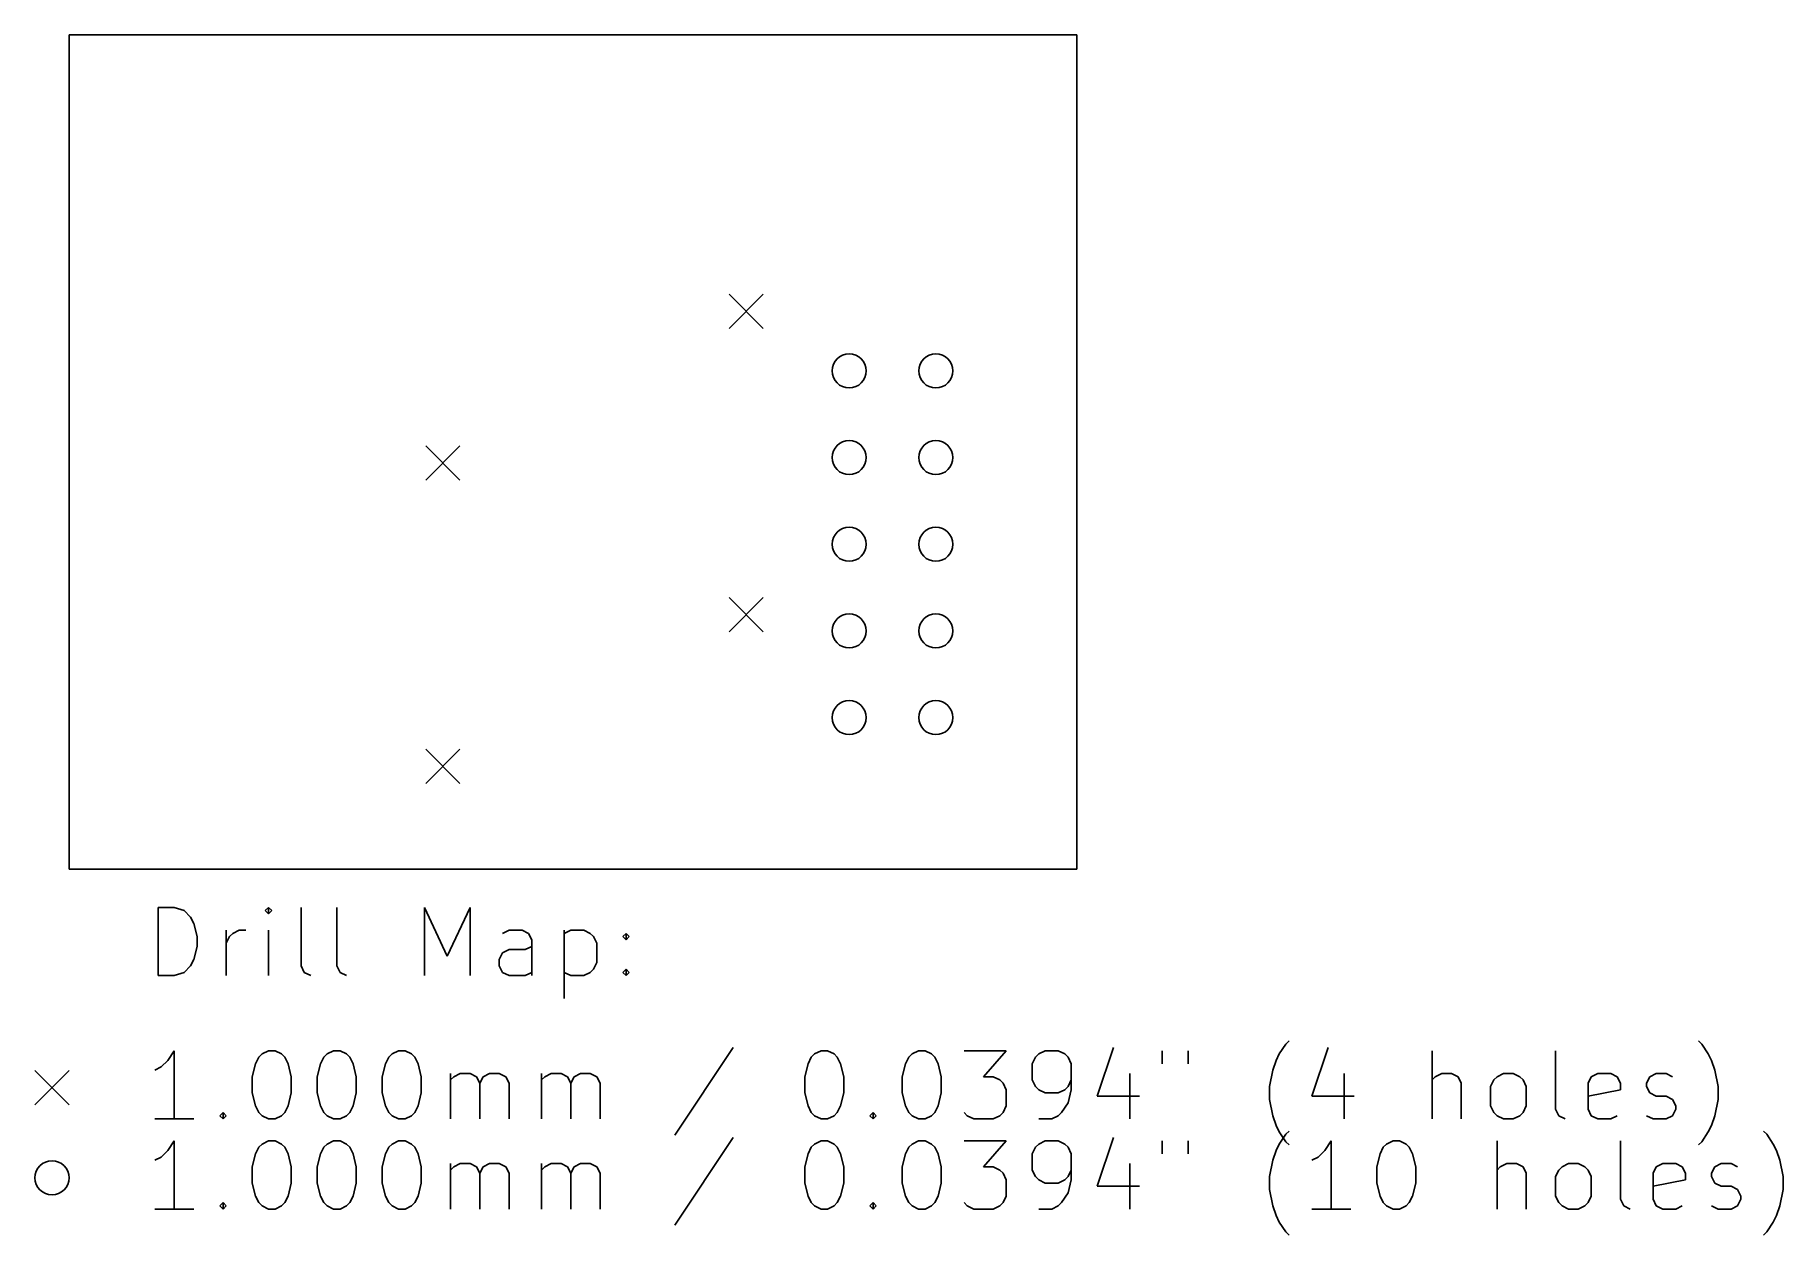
# Model space of a CAD drawing. Extents: x 94.2 to 145.5, y -86 to -50.8.
import ezdxf

# ---------------------------------------------------------------- set-up
doc = ezdxf.new("R2010")
doc.units = 0
doc.layers.add('BLACK', color=7, linetype='CONTINUOUS')

msp = doc.modelspace()

# ---------------------------------------------------------------- linework, layer by layer
at = {"layer": 'BLACK', "linetype": 'CONTINUOUS'}
for p, q in [((95.25, -50.8), (124.7775, -50.8)), ((95.25, -50.8), (95.25, -75.2475)), ((124.7775, -75.2475), (124.7775, -50.8)), ((114.59375, -58.39625), (115.59375, -59.39625)), ((115.59375, -58.39625), (114.59375, -59.39625)), ((105.70375, -62.84125), (106.70375, -63.84125)), ((106.70375, -62.84125), (105.70375, -63.84125)), ((114.59375, -67.28625), (115.59375, -68.28625)), ((115.59375, -67.28625), (114.59375, -68.28625)), ((105.70375, -71.73125), (106.70375, -72.73125)), ((106.70375, -71.73125), (105.70375, -72.73125)), ((124.7775, -75.2475), (95.25, -75.2475)), ((97.857768, -78.362338), (97.857768, -76.362338)), ((97.857768, -76.362338), (98.333958, -76.362338)), ((98.333958, -76.362338), (98.619673, -76.457576)), ((98.619673, -76.457576), (98.810149, -76.648052)), ((98.810149, -76.648052), (98.905387, -76.838528)), ((98.905387, -76.838528), (99.000625, -77.21948)), ((101.095863, -76.362338), (101.000625, -76.457576)), ((101.000625, -76.457576), (101.095863, -76.552814)), ((101.191101, -76.457576), (101.095863, -76.362338)), ((101.095863, -76.362338), (101.095863, -76.552814)), ((101.095863, -76.552814), (101.191101, -76.457576)), ((102.048244, -78.076623), (102.048244, -76.362338)), ((103.095863, -78.076623), (103.095863, -76.362338)), ((105.667292, -78.362338), (105.667292, -76.362338)), ((105.667292, -76.362338), (106.333959, -77.790909)), ((106.333959, -77.790909), (107.000625, -76.362338)), ((107.000625, -76.362338), (107.000625, -78.362338)), ((99.000625, -77.21948), (99.000625, -77.505195)), ((99.857768, -78.362338), (99.857768, -77.029004)), ((99.857768, -77.409957), (99.953006, -77.21948)), ((99.953006, -77.21948), (100.048244, -77.124242)), ((100.048244, -77.124242), (100.23872, -77.029004)), ((100.23872, -77.029004), (100.429197, -77.029004)), ((101.095863, -78.362338), (101.095863, -77.029004)), ((108.143482, -77.029004), (107.953006, -77.124242)), ((108.524435, -77.029004), (108.143482, -77.029004)), ((108.714911, -77.124242), (108.524435, -77.029004)), ((108.810149, -77.314719), (108.714911, -77.124242)), ((108.810149, -78.362338), (108.810149, -77.314719)), ((109.76253, -77.029004), (109.76253, -79.029004)), ((109.76253, -77.124242), (109.953006, -77.029004)), ((109.953006, -77.029004), (110.333959, -77.029004)), ((110.333959, -77.029004), (110.524435, -77.124242)), ((110.524435, -77.124242), (110.619673, -77.21948)), ((110.619673, -77.21948), (110.714911, -77.409957)), ((111.476816, -77.21948), (111.572054, -77.124242)), ((111.572054, -77.314719), (111.476816, -77.21948)), ((111.572054, -77.124242), (111.667292, -77.21948)), ((111.572054, -77.124242), (111.572054, -77.314719)), ((111.667292, -77.21948), (111.572054, -77.314719)), ((99.000625, -77.505195), (98.905387, -77.886147)), ((107.857768, -77.886147), (107.953006, -77.695671)), ((107.953006, -77.695671), (108.143482, -77.600433)), ((108.143482, -77.600433), (108.619673, -77.600433)), ((108.619673, -77.600433), (108.810149, -77.505195)), ((110.714911, -77.409957), (110.714911, -77.981385)), ((98.333958, -78.362338), (97.857768, -78.362338)), ((98.619673, -78.2671), (98.333958, -78.362338)), ((98.810149, -78.076623), (98.619673, -78.2671)), ((98.905387, -77.886147), (98.810149, -78.076623)), ((102.143482, -78.2671), (102.048244, -78.076623)), ((102.333958, -78.362338), (102.143482, -78.2671)), ((103.191101, -78.2671), (103.095863, -78.076623)), ((103.381577, -78.362338), (103.191101, -78.2671)), ((107.857768, -78.076623), (107.857768, -77.886147)), ((107.953006, -78.2671), (107.857768, -78.076623)), ((108.143482, -78.362338), (107.953006, -78.2671)), ((108.619673, -78.362338), (108.143482, -78.362338)), ((108.810149, -78.2671), (108.619673, -78.362338)), ((109.953006, -78.362338), (109.76253, -78.2671)), ((110.333959, -78.362338), (109.953006, -78.362338)), ((110.524435, -78.2671), (110.333959, -78.362338)), ((110.619673, -78.171861), (110.524435, -78.2671)), ((110.714911, -77.981385), (110.619673, -78.171861)), ((111.476816, -78.2671), (111.572054, -78.171861)), ((111.572054, -78.362338), (111.476816, -78.2671)), ((111.572054, -78.171861), (111.667292, -78.2671)), ((111.572054, -78.171861), (111.572054, -78.362338)), ((111.667292, -78.2671), (111.572054, -78.362338)), ((130.714914, -80.657576), (130.90539, -80.371861)), ((130.90539, -80.371861), (131.000629, -80.276623)), ((143.095868, -80.371861), (143.00063, -80.276623)), ((143.286344, -80.657576), (143.095868, -80.371861)), ((98.143482, -80.848052), (97.953006, -81.038528)), ((98.333958, -80.562338), (98.143482, -80.848052)), ((98.333958, -82.562338), (98.333958, -80.562338)), ((100.714911, -80.94329), (100.810149, -80.752814)), ((100.810149, -80.752814), (100.905387, -80.657576)), ((100.905387, -80.657576), (101.095863, -80.562338)), ((101.095863, -80.562338), (101.28634, -80.562338)), ((101.28634, -80.562338), (101.476816, -80.657576)), ((101.476816, -80.657576), (101.572054, -80.752814)), ((101.572054, -80.752814), (101.667292, -80.94329)), ((102.619673, -80.94329), (102.714911, -80.752814)), ((102.714911, -80.752814), (102.810149, -80.657576)), ((102.810149, -80.657576), (103.000625, -80.562338)), ((103.000625, -80.562338), (103.191102, -80.562338)), ((103.191102, -80.562338), (103.381578, -80.657576)), ((103.381578, -80.657576), (103.476816, -80.752814)), ((103.476816, -80.752814), (103.572054, -80.94329)), ((104.524435, -80.94329), (104.619673, -80.752814)), ((104.619673, -80.752814), (104.714911, -80.657576)), ((104.714911, -80.657576), (104.905387, -80.562338)), ((104.905387, -80.562338), (105.095864, -80.562338)), ((105.095864, -80.562338), (105.28634, -80.657576)), ((105.28634, -80.657576), (105.381578, -80.752814)), ((105.381578, -80.752814), (105.476816, -80.94329)), ((114.714912, -80.4671), (113.000627, -83.038528)), ((116.905389, -80.94329), (117.000627, -80.752814)), ((117.000627, -80.752814), (117.095865, -80.657576)), ((117.095865, -80.657576), (117.286341, -80.562338)), ((117.286341, -80.562338), (117.476818, -80.562338)), ((117.476818, -80.562338), (117.667294, -80.657576)), ((117.667294, -80.657576), (117.762532, -80.752814)), ((117.762532, -80.752814), (117.85777, -80.94329)), ((119.762532, -80.94329), (119.85777, -80.752814)), ((119.85777, -80.752814), (119.953008, -80.657576)), ((119.953008, -80.657576), (120.143484, -80.562338)), ((120.143484, -80.562338), (120.333961, -80.562338)), ((120.333961, -80.562338), (120.524437, -80.657576)), ((120.524437, -80.657576), (120.619675, -80.752814)), ((120.619675, -80.752814), (120.714913, -80.94329)), ((121.476818, -80.562338), (122.714913, -80.562338)), ((122.714913, -80.562338), (122.048246, -81.324242)), ((123.572056, -80.752814), (123.476818, -80.94329)), ((123.667294, -80.657576), (123.572056, -80.752814)), ((123.85777, -80.562338), (123.667294, -80.657576)), ((124.238723, -80.562338), (123.85777, -80.562338)), ((124.429199, -80.657576), (124.238723, -80.562338)), ((124.524437, -80.752814), (124.429199, -80.657576)), ((124.619675, -80.94329), (124.524437, -80.752814)), ((125.85777, -80.4671), (125.38158, -81.895671)), ((127.286342, -80.562338), (127.286342, -80.94329)), ((128.048247, -80.562338), (128.048247, -80.94329)), ((130.524438, -81.133766), (130.619676, -80.848052)), ((130.619676, -80.848052), (130.714914, -80.657576)), ((132.143485, -80.4671), (131.667295, -81.895671)), ((135.191105, -82.562338), (135.191105, -80.562338)), ((138.810153, -82.276623), (138.810153, -80.562338)), ((143.381582, -80.848052), (143.286344, -80.657576)), ((143.47682, -81.133766), (143.381582, -80.848052)), ((94.25, -81.1475), (95.25, -82.1475)), ((95.25, -81.1475), (94.25, -82.1475)), ((97.953006, -81.038528), (97.76253, -81.133766)), ((100.619673, -81.324242), (100.714911, -80.94329)), ((100.619673, -81.800433), (100.619673, -81.324242)), ((101.667292, -80.94329), (101.76253, -81.324242)), ((101.76253, -81.324242), (101.76253, -81.800433)), ((102.524435, -81.324242), (102.619673, -80.94329)), ((102.524435, -81.800433), (102.524435, -81.324242)), ((103.572054, -80.94329), (103.667292, -81.324242)), ((103.667292, -81.324242), (103.667292, -81.800433)), ((104.429197, -81.324242), (104.524435, -80.94329)), ((104.429197, -81.800433), (104.429197, -81.324242)), ((105.476816, -80.94329), (105.572054, -81.324242)), ((105.572054, -81.324242), (105.572054, -81.800433)), ((106.429197, -82.562338), (106.429197, -81.229004)), ((106.429197, -81.41948), (106.524435, -81.324242)), ((106.524435, -81.324242), (106.714911, -81.229004)), ((106.714911, -81.229004), (107.000626, -81.229004)), ((107.000626, -81.229004), (107.191102, -81.324242)), ((107.191102, -81.324242), (107.28634, -81.514719)), ((107.28634, -81.514719), (107.381578, -81.324242)), ((107.381578, -81.324242), (107.572054, -81.229004)), ((107.572054, -81.229004), (107.857768, -81.229004)), ((107.857768, -81.229004), (108.048245, -81.324242)), ((108.048245, -81.324242), (108.143483, -81.514719)), ((109.095864, -82.562338), (109.095864, -81.229004)), ((109.095864, -81.41948), (109.191102, -81.324242)), ((109.191102, -81.324242), (109.381578, -81.229004)), ((109.381578, -81.229004), (109.667293, -81.229004)), ((109.667293, -81.229004), (109.857769, -81.324242)), ((109.857769, -81.324242), (109.953007, -81.514719)), ((109.953007, -81.514719), (110.048245, -81.324242)), ((110.048245, -81.324242), (110.238721, -81.229004)), ((110.238721, -81.229004), (110.524435, -81.229004)), ((110.524435, -81.229004), (110.714912, -81.324242)), ((110.714912, -81.324242), (110.81015, -81.514719)), ((116.810151, -81.324242), (116.905389, -80.94329)), ((116.810151, -81.800433), (116.810151, -81.324242)), ((117.85777, -80.94329), (117.953008, -81.324242)), ((117.953008, -81.324242), (117.953008, -81.800433)), ((119.667294, -81.324242), (119.762532, -80.94329)), ((119.667294, -81.800433), (119.667294, -81.324242)), ((120.714913, -80.94329), (120.810151, -81.324242)), ((120.810151, -81.324242), (120.810151, -81.800433)), ((122.048246, -81.324242), (122.333961, -81.324242)), ((122.333961, -81.324242), (122.524437, -81.41948)), ((122.524437, -81.41948), (122.619675, -81.514719)), ((123.476818, -80.94329), (123.476818, -81.41948)), ((123.476818, -81.41948), (123.572056, -81.609957)), ((124.524437, -81.609957), (124.619675, -81.41948)), ((124.619675, -81.705195), (124.619675, -80.94329)), ((126.333961, -81.229004), (126.333961, -82.562338)), ((130.4292, -81.609957), (130.524438, -81.133766)), ((132.619676, -81.229004), (132.619676, -82.562338)), ((135.286343, -81.324242), (135.191105, -81.41948)), ((135.476819, -81.229004), (135.286343, -81.324242)), ((135.762534, -81.229004), (135.476819, -81.229004)), ((135.95301, -81.324242), (135.762534, -81.229004)), ((136.048248, -81.514719), (135.95301, -81.324242)), ((136.905391, -81.609957), (137.000629, -81.41948)), ((137.000629, -81.41948), (137.095867, -81.324242)), ((137.095867, -81.324242), (137.286343, -81.229004)), ((137.286343, -81.229004), (137.572058, -81.229004)), ((137.572058, -81.229004), (137.762534, -81.324242)), ((137.762534, -81.324242), (137.857772, -81.41948)), ((137.857772, -81.41948), (137.95301, -81.609957)), ((139.762534, -81.514719), (139.857772, -81.324242)), ((139.857772, -81.324242), (140.048248, -81.229004)), ((140.048248, -81.229004), (140.429201, -81.229004)), ((140.429201, -81.229004), (140.619677, -81.324242)), ((140.619677, -81.324242), (140.714915, -81.514719)), ((141.47682, -81.514719), (141.572058, -81.324242)), ((141.572058, -81.324242), (141.762534, -81.229004)), ((141.762534, -81.229004), (142.048248, -81.229004)), ((142.048248, -81.229004), (142.238725, -81.324242)), ((143.572058, -81.609957), (143.47682, -81.133766)), ((100.714911, -82.181385), (100.619673, -81.800433)), ((101.76253, -81.800433), (101.667292, -82.181385)), ((102.619673, -82.181385), (102.524435, -81.800433)), ((103.667292, -81.800433), (103.572054, -82.181385)), ((104.524435, -82.181385), (104.429197, -81.800433)), ((105.572054, -81.800433), (105.476816, -82.181385)), ((107.28634, -81.514719), (107.28634, -82.562338)), ((108.143483, -81.514719), (108.143483, -82.562338)), ((109.953007, -81.514719), (109.953007, -82.562338)), ((110.81015, -81.514719), (110.81015, -82.562338)), ((116.905389, -82.181385), (116.810151, -81.800433)), ((117.953008, -81.800433), (117.85777, -82.181385)), ((119.762532, -82.181385), (119.667294, -81.800433)), ((120.810151, -81.800433), (120.714913, -82.181385)), ((122.619675, -81.514719), (122.714913, -81.705195)), ((122.714913, -81.705195), (122.714913, -82.181385)), ((123.572056, -81.609957), (123.667294, -81.705195)), ((123.667294, -81.705195), (123.85777, -81.800433)), ((123.85777, -81.800433), (124.238723, -81.800433)), ((124.238723, -81.800433), (124.429199, -81.705195)), ((124.429199, -81.705195), (124.524437, -81.609957)), ((124.524437, -82.086147), (124.619675, -81.705195)), ((125.38158, -81.895671), (126.619675, -81.895671)), ((130.4292, -81.990909), (130.4292, -81.609957)), ((131.667295, -81.895671), (132.90539, -81.895671)), ((136.048248, -82.562338), (136.048248, -81.514719)), ((136.905391, -82.181385), (136.905391, -81.609957)), ((137.95301, -81.609957), (137.95301, -82.181385)), ((139.762534, -82.276623), (139.762534, -81.514719)), ((140.714915, -81.705195), (139.762534, -81.895671)), ((140.714915, -81.514719), (140.714915, -81.705195)), ((141.47682, -81.609957), (141.47682, -81.514719)), ((141.572058, -81.800433), (141.47682, -81.609957)), ((141.762534, -81.895671), (141.572058, -81.800433)), ((142.048248, -81.895671), (141.762534, -81.895671)), ((142.238725, -81.990909), (142.048248, -81.895671)), ((143.572058, -81.990909), (143.572058, -81.609957)), ((99.667292, -82.4671), (99.76253, -82.371861)), ((99.76253, -82.562338), (99.667292, -82.4671)), ((99.76253, -82.371861), (99.857768, -82.4671)), ((99.76253, -82.371861), (99.76253, -82.562338)), ((99.857768, -82.4671), (99.76253, -82.562338)), ((100.810149, -82.371861), (100.714911, -82.181385)), ((100.905387, -82.4671), (100.810149, -82.371861)), ((101.095863, -82.562338), (100.905387, -82.4671)), ((101.476816, -82.4671), (101.28634, -82.562338)), ((101.572054, -82.371861), (101.476816, -82.4671)), ((101.667292, -82.181385), (101.572054, -82.371861)), ((102.714911, -82.371861), (102.619673, -82.181385)), ((102.810149, -82.4671), (102.714911, -82.371861)), ((103.000625, -82.562338), (102.810149, -82.4671)), ((103.381578, -82.4671), (103.191102, -82.562338)), ((103.476816, -82.371861), (103.381578, -82.4671)), ((103.572054, -82.181385), (103.476816, -82.371861)), ((104.619673, -82.371861), (104.524435, -82.181385)), ((104.714911, -82.4671), (104.619673, -82.371861)), ((104.905387, -82.562338), (104.714911, -82.4671)), ((105.28634, -82.4671), (105.095864, -82.562338)), ((105.381578, -82.371861), (105.28634, -82.4671)), ((105.476816, -82.181385), (105.381578, -82.371861)), ((117.000627, -82.371861), (116.905389, -82.181385)), ((117.095865, -82.4671), (117.000627, -82.371861)), ((117.286341, -82.562338), (117.095865, -82.4671)), ((117.667294, -82.4671), (117.476818, -82.562338)), ((117.762532, -82.371861), (117.667294, -82.4671)), ((117.85777, -82.181385), (117.762532, -82.371861)), ((118.714913, -82.4671), (118.810151, -82.371861)), ((118.810151, -82.562338), (118.714913, -82.4671)), ((118.810151, -82.371861), (118.905389, -82.4671)), ((118.810151, -82.371861), (118.810151, -82.562338)), ((118.905389, -82.4671), (118.810151, -82.562338)), ((119.85777, -82.371861), (119.762532, -82.181385)), ((119.953008, -82.4671), (119.85777, -82.371861)), ((120.143484, -82.562338), (119.953008, -82.4671)), ((120.524437, -82.4671), (120.333961, -82.562338)), ((120.619675, -82.371861), (120.524437, -82.4671)), ((120.714913, -82.181385), (120.619675, -82.371861)), ((121.572056, -82.4671), (121.476818, -82.371861)), ((121.762532, -82.562338), (121.572056, -82.4671)), ((122.524437, -82.4671), (122.333961, -82.562338)), ((122.619675, -82.371861), (122.524437, -82.4671)), ((122.714913, -82.181385), (122.619675, -82.371861)), ((124.048246, -82.562338), (124.238723, -82.4671)), ((124.238723, -82.4671), (124.333961, -82.371861)), ((124.333961, -82.371861), (124.524437, -82.086147)), ((130.524438, -82.4671), (130.4292, -81.990909)), ((130.619676, -82.752814), (130.524438, -82.4671)), ((137.000629, -82.371861), (136.905391, -82.181385)), ((137.095867, -82.4671), (137.000629, -82.371861)), ((137.286343, -82.562338), (137.095867, -82.4671)), ((137.762534, -82.4671), (137.572058, -82.562338)), ((137.857772, -82.371861), (137.762534, -82.4671)), ((137.95301, -82.181385), (137.857772, -82.371861)), ((138.905391, -82.4671), (138.810153, -82.276623)), ((139.095867, -82.562338), (138.905391, -82.4671)), ((139.857772, -82.4671), (139.762534, -82.276623)), ((140.048248, -82.562338), (139.857772, -82.4671)), ((140.619677, -82.4671), (140.429201, -82.562338)), ((141.47682, -82.4671), (141.667296, -82.562338)), ((142.048248, -82.562338), (142.238725, -82.4671)), ((142.333963, -82.181385), (142.238725, -81.990909)), ((142.238725, -82.4671), (142.333963, -82.276623)), ((142.333963, -82.276623), (142.333963, -82.181385)), ((143.381582, -82.752814), (143.47682, -82.4671)), ((143.47682, -82.4671), (143.572058, -81.990909)), ((98.905387, -82.562338), (97.76253, -82.562338)), ((101.28634, -82.562338), (101.095863, -82.562338)), ((103.191102, -82.562338), (103.000625, -82.562338)), ((105.095864, -82.562338), (104.905387, -82.562338)), ((117.476818, -82.562338), (117.286341, -82.562338)), ((120.333961, -82.562338), (120.143484, -82.562338)), ((122.333961, -82.562338), (121.762532, -82.562338)), ((123.667294, -82.562338), (124.048246, -82.562338)), ((130.714914, -82.94329), (130.619676, -82.752814)), ((130.90539, -83.229004), (130.714914, -82.94329)), ((130.90539, -83.011861), (131.000629, -82.916623)), ((137.572058, -82.562338), (137.286343, -82.562338)), ((140.429201, -82.562338), (140.048248, -82.562338)), ((141.667296, -82.562338), (142.048248, -82.562338)), ((143.095868, -83.229004), (143.286344, -82.94329)), ((143.286344, -82.94329), (143.381582, -82.752814)), ((145.00063, -83.011861), (144.905392, -82.916623)), ((98.143482, -83.488052), (97.953006, -83.678528)), ((98.333958, -83.202338), (98.143482, -83.488052)), ((98.333958, -85.202338), (98.333958, -83.202338)), ((100.714911, -83.58329), (100.810149, -83.392814)), ((100.810149, -83.392814), (100.905387, -83.297576)), ((100.905387, -83.297576), (101.095863, -83.202338)), ((101.095863, -83.202338), (101.28634, -83.202338)), ((101.28634, -83.202338), (101.476816, -83.297576)), ((101.476816, -83.297576), (101.572054, -83.392814)), ((101.572054, -83.392814), (101.667292, -83.58329)), ((102.619673, -83.58329), (102.714911, -83.392814)), ((102.714911, -83.392814), (102.810149, -83.297576)), ((102.810149, -83.297576), (103.000625, -83.202338)), ((103.000625, -83.202338), (103.191102, -83.202338)), ((103.191102, -83.202338), (103.381578, -83.297576)), ((103.381578, -83.297576), (103.476816, -83.392814)), ((103.476816, -83.392814), (103.572054, -83.58329)), ((104.524435, -83.58329), (104.619673, -83.392814)), ((104.619673, -83.392814), (104.714911, -83.297576)), ((104.714911, -83.297576), (104.905387, -83.202338)), ((104.905387, -83.202338), (105.095864, -83.202338)), ((105.095864, -83.202338), (105.28634, -83.297576)), ((105.28634, -83.297576), (105.381578, -83.392814)), ((105.381578, -83.392814), (105.476816, -83.58329)), ((114.714912, -83.1071), (113.000627, -85.678528)), ((116.905389, -83.58329), (117.000627, -83.392814)), ((117.000627, -83.392814), (117.095865, -83.297576)), ((117.095865, -83.297576), (117.286341, -83.202338)), ((117.286341, -83.202338), (117.476818, -83.202338)), ((117.476818, -83.202338), (117.667294, -83.297576)), ((117.667294, -83.297576), (117.762532, -83.392814)), ((117.762532, -83.392814), (117.85777, -83.58329)), ((119.762532, -83.58329), (119.85777, -83.392814)), ((119.85777, -83.392814), (119.953008, -83.297576)), ((119.953008, -83.297576), (120.143484, -83.202338)), ((120.143484, -83.202338), (120.333961, -83.202338)), ((120.333961, -83.202338), (120.524437, -83.297576)), ((120.524437, -83.297576), (120.619675, -83.392814)), ((120.619675, -83.392814), (120.714913, -83.58329)), ((121.476818, -83.202338), (122.714913, -83.202338)), ((122.714913, -83.202338), (122.048246, -83.964242)), ((123.572056, -83.392814), (123.476818, -83.58329)), ((123.667294, -83.297576), (123.572056, -83.392814)), ((123.85777, -83.202338), (123.667294, -83.297576)), ((124.238723, -83.202338), (123.85777, -83.202338)), ((124.429199, -83.297576), (124.238723, -83.202338)), ((124.524437, -83.392814), (124.429199, -83.297576)), ((124.619675, -83.58329), (124.524437, -83.392814)), ((125.85777, -83.1071), (125.38158, -84.535671)), ((127.286342, -83.202338), (127.286342, -83.58329)), ((128.048247, -83.202338), (128.048247, -83.58329)), ((130.524438, -83.773766), (130.619676, -83.488052)), ((130.619676, -83.488052), (130.714914, -83.297576)), ((130.714914, -83.297576), (130.90539, -83.011861)), ((131.000629, -83.324242), (130.90539, -83.229004)), ((132.048247, -83.488052), (131.857771, -83.678528)), ((132.238723, -83.202338), (132.048247, -83.488052)), ((132.238723, -85.202338), (132.238723, -83.202338)), ((133.667295, -83.58329), (133.762533, -83.392814)), ((133.762533, -83.392814), (133.857771, -83.297576)), ((133.857771, -83.297576), (134.048247, -83.202338)), ((134.048247, -83.202338), (134.238724, -83.202338)), ((134.238724, -83.202338), (134.4292, -83.297576)), ((134.4292, -83.297576), (134.524438, -83.392814)), ((134.524438, -83.392814), (134.619676, -83.58329)), ((137.095867, -85.202338), (137.095867, -83.202338)), ((140.714915, -84.916623), (140.714915, -83.202338)), ((143.00063, -83.324242), (143.095868, -83.229004)), ((145.191106, -83.297576), (145.00063, -83.011861)), ((145.286344, -83.488052), (145.191106, -83.297576)), ((145.381582, -83.773766), (145.286344, -83.488052)), ((97.953006, -83.678528), (97.76253, -83.773766)), ((100.619673, -83.964242), (100.714911, -83.58329)), ((100.619673, -84.440433), (100.619673, -83.964242)), ((101.667292, -83.58329), (101.76253, -83.964242)), ((101.76253, -83.964242), (101.76253, -84.440433)), ((102.524435, -83.964242), (102.619673, -83.58329)), ((102.524435, -84.440433), (102.524435, -83.964242)), ((103.572054, -83.58329), (103.667292, -83.964242)), ((103.667292, -83.964242), (103.667292, -84.440433)), ((104.429197, -83.964242), (104.524435, -83.58329)), ((104.429197, -84.440433), (104.429197, -83.964242)), ((105.476816, -83.58329), (105.572054, -83.964242)), ((105.572054, -83.964242), (105.572054, -84.440433)), ((106.429197, -85.202338), (106.429197, -83.869004)), ((106.429197, -84.05948), (106.524435, -83.964242)), ((106.524435, -83.964242), (106.714911, -83.869004)), ((106.714911, -83.869004), (107.000626, -83.869004)), ((107.000626, -83.869004), (107.191102, -83.964242)), ((107.191102, -83.964242), (107.28634, -84.154719)), ((107.28634, -84.154719), (107.381578, -83.964242)), ((107.381578, -83.964242), (107.572054, -83.869004)), ((107.572054, -83.869004), (107.857768, -83.869004)), ((107.857768, -83.869004), (108.048245, -83.964242)), ((108.048245, -83.964242), (108.143483, -84.154719)), ((109.095864, -85.202338), (109.095864, -83.869004)), ((109.095864, -84.05948), (109.191102, -83.964242)), ((109.191102, -83.964242), (109.381578, -83.869004)), ((109.381578, -83.869004), (109.667293, -83.869004)), ((109.667293, -83.869004), (109.857769, -83.964242)), ((109.857769, -83.964242), (109.953007, -84.154719)), ((109.953007, -84.154719), (110.048245, -83.964242)), ((110.048245, -83.964242), (110.238721, -83.869004)), ((110.238721, -83.869004), (110.524435, -83.869004)), ((110.524435, -83.869004), (110.714912, -83.964242)), ((110.714912, -83.964242), (110.81015, -84.154719)), ((116.810151, -83.964242), (116.905389, -83.58329)), ((116.810151, -84.440433), (116.810151, -83.964242)), ((117.85777, -83.58329), (117.953008, -83.964242)), ((117.953008, -83.964242), (117.953008, -84.440433)), ((119.667294, -83.964242), (119.762532, -83.58329)), ((119.667294, -84.440433), (119.667294, -83.964242)), ((120.714913, -83.58329), (120.810151, -83.964242)), ((120.810151, -83.964242), (120.810151, -84.440433)), ((122.048246, -83.964242), (122.333961, -83.964242)), ((122.333961, -83.964242), (122.524437, -84.05948)), ((123.476818, -83.58329), (123.476818, -84.05948)), ((124.619675, -84.345195), (124.619675, -83.58329)), ((126.333961, -83.869004), (126.333961, -85.202338)), ((130.4292, -84.249957), (130.524438, -83.773766)), ((131.857771, -83.678528), (131.667295, -83.773766)), ((133.572057, -83.964242), (133.667295, -83.58329)), ((133.572057, -84.440433), (133.572057, -83.964242)), ((134.619676, -83.58329), (134.714914, -83.964242)), ((134.714914, -83.964242), (134.714914, -84.440433)), ((137.191105, -83.964242), (137.095867, -84.05948)), ((137.381581, -83.869004), (137.191105, -83.964242)), ((137.667296, -83.869004), (137.381581, -83.869004)), ((137.857772, -83.964242), (137.667296, -83.869004)), ((137.95301, -84.154719), (137.857772, -83.964242)), ((138.905391, -84.05948), (139.000629, -83.964242)), ((139.000629, -83.964242), (139.191105, -83.869004)), ((139.191105, -83.869004), (139.47682, -83.869004)), ((139.47682, -83.869004), (139.667296, -83.964242)), ((139.667296, -83.964242), (139.762534, -84.05948)), ((141.667296, -84.154719), (141.762534, -83.964242)), ((141.762534, -83.964242), (141.95301, -83.869004)), ((141.95301, -83.869004), (142.333963, -83.869004)), ((142.333963, -83.869004), (142.524439, -83.964242)), ((142.524439, -83.964242), (142.619677, -84.154719)), ((143.381582, -84.154719), (143.47682, -83.964242)), ((143.47682, -83.964242), (143.667296, -83.869004)), ((143.667296, -83.869004), (143.95301, -83.869004)), ((143.95301, -83.869004), (144.143487, -83.964242)), ((145.47682, -84.249957), (145.381582, -83.773766)), ((100.714911, -84.821385), (100.619673, -84.440433)), ((101.76253, -84.440433), (101.667292, -84.821385)), ((102.619673, -84.821385), (102.524435, -84.440433)), ((103.667292, -84.440433), (103.572054, -84.821385)), ((104.524435, -84.821385), (104.429197, -84.440433)), ((105.572054, -84.440433), (105.476816, -84.821385)), ((107.28634, -84.154719), (107.28634, -85.202338)), ((108.143483, -84.154719), (108.143483, -85.202338)), ((109.953007, -84.154719), (109.953007, -85.202338)), ((110.81015, -84.154719), (110.81015, -85.202338)), ((116.905389, -84.821385), (116.810151, -84.440433)), ((117.953008, -84.440433), (117.85777, -84.821385)), ((119.762532, -84.821385), (119.667294, -84.440433)), ((120.810151, -84.440433), (120.714913, -84.821385)), ((122.524437, -84.05948), (122.619675, -84.154719)), ((122.619675, -84.154719), (122.714913, -84.345195)), ((122.714913, -84.345195), (122.714913, -84.821385)), ((123.476818, -84.05948), (123.572056, -84.249957)), ((123.572056, -84.249957), (123.667294, -84.345195)), ((123.667294, -84.345195), (123.85777, -84.440433)), ((123.85777, -84.440433), (124.238723, -84.440433)), ((124.238723, -84.440433), (124.429199, -84.345195)), ((124.429199, -84.345195), (124.524437, -84.249957)), ((124.524437, -84.249957), (124.619675, -84.05948)), ((124.524437, -84.726147), (124.619675, -84.345195)), ((130.4292, -84.630909), (130.4292, -84.249957)), ((133.667295, -84.821385), (133.572057, -84.440433)), ((134.714914, -84.440433), (134.619676, -84.821385)), ((137.95301, -85.202338), (137.95301, -84.154719)), ((138.810153, -84.249957), (138.905391, -84.05948)), ((138.810153, -84.821385), (138.810153, -84.249957)), ((139.762534, -84.05948), (139.857772, -84.249957)), ((139.857772, -84.249957), (139.857772, -84.821385)), ((141.667296, -84.916623), (141.667296, -84.154719)), ((142.619677, -84.345195), (141.667296, -84.535671)), ((142.619677, -84.154719), (142.619677, -84.345195)), ((143.381582, -84.249957), (143.381582, -84.154719)), ((143.47682, -84.440433), (143.381582, -84.249957)), ((143.667296, -84.535671), (143.47682, -84.440433)), ((145.47682, -84.630909), (145.47682, -84.249957)), ((99.667292, -85.1071), (99.76253, -85.011861)), ((99.76253, -85.011861), (99.857768, -85.1071)), ((99.76253, -85.011861), (99.76253, -85.202338)), ((100.810149, -85.011861), (100.714911, -84.821385)), ((100.905387, -85.1071), (100.810149, -85.011861)), ((101.572054, -85.011861), (101.476816, -85.1071)), ((101.667292, -84.821385), (101.572054, -85.011861)), ((102.714911, -85.011861), (102.619673, -84.821385)), ((102.810149, -85.1071), (102.714911, -85.011861)), ((103.476816, -85.011861), (103.381578, -85.1071)), ((103.572054, -84.821385), (103.476816, -85.011861)), ((104.619673, -85.011861), (104.524435, -84.821385)), ((104.714911, -85.1071), (104.619673, -85.011861)), ((105.381578, -85.011861), (105.28634, -85.1071)), ((105.476816, -84.821385), (105.381578, -85.011861)), ((117.000627, -85.011861), (116.905389, -84.821385)), ((117.095865, -85.1071), (117.000627, -85.011861)), ((117.762532, -85.011861), (117.667294, -85.1071)), ((117.85777, -84.821385), (117.762532, -85.011861)), ((118.714913, -85.1071), (118.810151, -85.011861)), ((118.810151, -85.011861), (118.905389, -85.1071)), ((118.810151, -85.011861), (118.810151, -85.202338)), ((119.85777, -85.011861), (119.762532, -84.821385)), ((119.953008, -85.1071), (119.85777, -85.011861)), ((120.619675, -85.011861), (120.524437, -85.1071)), ((120.714913, -84.821385), (120.619675, -85.011861)), ((121.572056, -85.1071), (121.476818, -85.011861)), ((122.619675, -85.011861), (122.524437, -85.1071)), ((122.714913, -84.821385), (122.619675, -85.011861)), ((124.238723, -85.1071), (124.333961, -85.011861)), ((124.333961, -85.011861), (124.524437, -84.726147)), ((125.38158, -84.535671), (126.619675, -84.535671)), ((130.524438, -85.1071), (130.4292, -84.630909)), ((133.762533, -85.011861), (133.667295, -84.821385)), ((133.857771, -85.1071), (133.762533, -85.011861)), ((134.524438, -85.011861), (134.4292, -85.1071)), ((134.619676, -84.821385), (134.524438, -85.011861)), ((138.905391, -85.011861), (138.810153, -84.821385)), ((139.000629, -85.1071), (138.905391, -85.011861)), ((139.762534, -85.011861), (139.667296, -85.1071)), ((139.857772, -84.821385), (139.762534, -85.011861)), ((140.810153, -85.1071), (140.714915, -84.916623)), ((141.762534, -85.1071), (141.667296, -84.916623)), ((143.95301, -84.535671), (143.667296, -84.535671)), ((144.143487, -84.630909), (143.95301, -84.535671)), ((144.238725, -84.821385), (144.143487, -84.630909)), ((144.143487, -85.1071), (144.238725, -84.916623)), ((144.238725, -84.916623), (144.238725, -84.821385)), ((145.381582, -85.1071), (145.47682, -84.630909)), ((98.905387, -85.202338), (97.76253, -85.202338)), ((99.76253, -85.202338), (99.667292, -85.1071)), ((99.857768, -85.1071), (99.76253, -85.202338)), ((101.095863, -85.202338), (100.905387, -85.1071)), ((101.28634, -85.202338), (101.095863, -85.202338)), ((101.476816, -85.1071), (101.28634, -85.202338)), ((103.000625, -85.202338), (102.810149, -85.1071)), ((103.191102, -85.202338), (103.000625, -85.202338)), ((103.381578, -85.1071), (103.191102, -85.202338)), ((104.905387, -85.202338), (104.714911, -85.1071)), ((105.095864, -85.202338), (104.905387, -85.202338)), ((105.28634, -85.1071), (105.095864, -85.202338)), ((117.286341, -85.202338), (117.095865, -85.1071)), ((117.476818, -85.202338), (117.286341, -85.202338)), ((117.667294, -85.1071), (117.476818, -85.202338)), ((118.810151, -85.202338), (118.714913, -85.1071)), ((118.905389, -85.1071), (118.810151, -85.202338)), ((120.143484, -85.202338), (119.953008, -85.1071)), ((120.333961, -85.202338), (120.143484, -85.202338)), ((120.524437, -85.1071), (120.333961, -85.202338)), ((121.762532, -85.202338), (121.572056, -85.1071)), ((122.333961, -85.202338), (121.762532, -85.202338)), ((122.524437, -85.1071), (122.333961, -85.202338)), ((123.667294, -85.202338), (124.048246, -85.202338)), ((124.048246, -85.202338), (124.238723, -85.1071)), ((130.619676, -85.392814), (130.524438, -85.1071)), ((130.714914, -85.58329), (130.619676, -85.392814)), ((132.810152, -85.202338), (131.667295, -85.202338)), ((134.048247, -85.202338), (133.857771, -85.1071)), ((134.238724, -85.202338), (134.048247, -85.202338)), ((134.4292, -85.1071), (134.238724, -85.202338)), ((139.191105, -85.202338), (139.000629, -85.1071)), ((139.47682, -85.202338), (139.191105, -85.202338)), ((139.667296, -85.1071), (139.47682, -85.202338)), ((141.000629, -85.202338), (140.810153, -85.1071)), ((141.95301, -85.202338), (141.762534, -85.1071)), ((142.333963, -85.202338), (141.95301, -85.202338)), ((142.524439, -85.1071), (142.333963, -85.202338)), ((143.381582, -85.1071), (143.572058, -85.202338)), ((143.572058, -85.202338), (143.95301, -85.202338)), ((143.95301, -85.202338), (144.143487, -85.1071)), ((145.191106, -85.58329), (145.286344, -85.392814)), ((145.286344, -85.392814), (145.381582, -85.1071)), ((130.90539, -85.869004), (130.714914, -85.58329)), ((131.000629, -85.964242), (130.90539, -85.869004)), ((144.905392, -85.964242), (145.00063, -85.869004)), ((145.00063, -85.869004), (145.191106, -85.58329))]:
    msp.add_line(p, q, dxfattribs=at)
at = {"layer": 'BLACK'}
for centre in [(118.11, -60.642501), (120.65, -60.642501), (118.11, -63.182501), (120.65, -63.182501), (118.11, -65.7225), (120.65, -65.722501), (118.11, -68.262501), (120.65, -68.262501), (118.11, -70.802501), (120.65, -70.802501), (94.75, -84.2875)]:
    msp.add_circle(centre, 0.5, dxfattribs=at)

doc.saveas('drawing.dxf')
